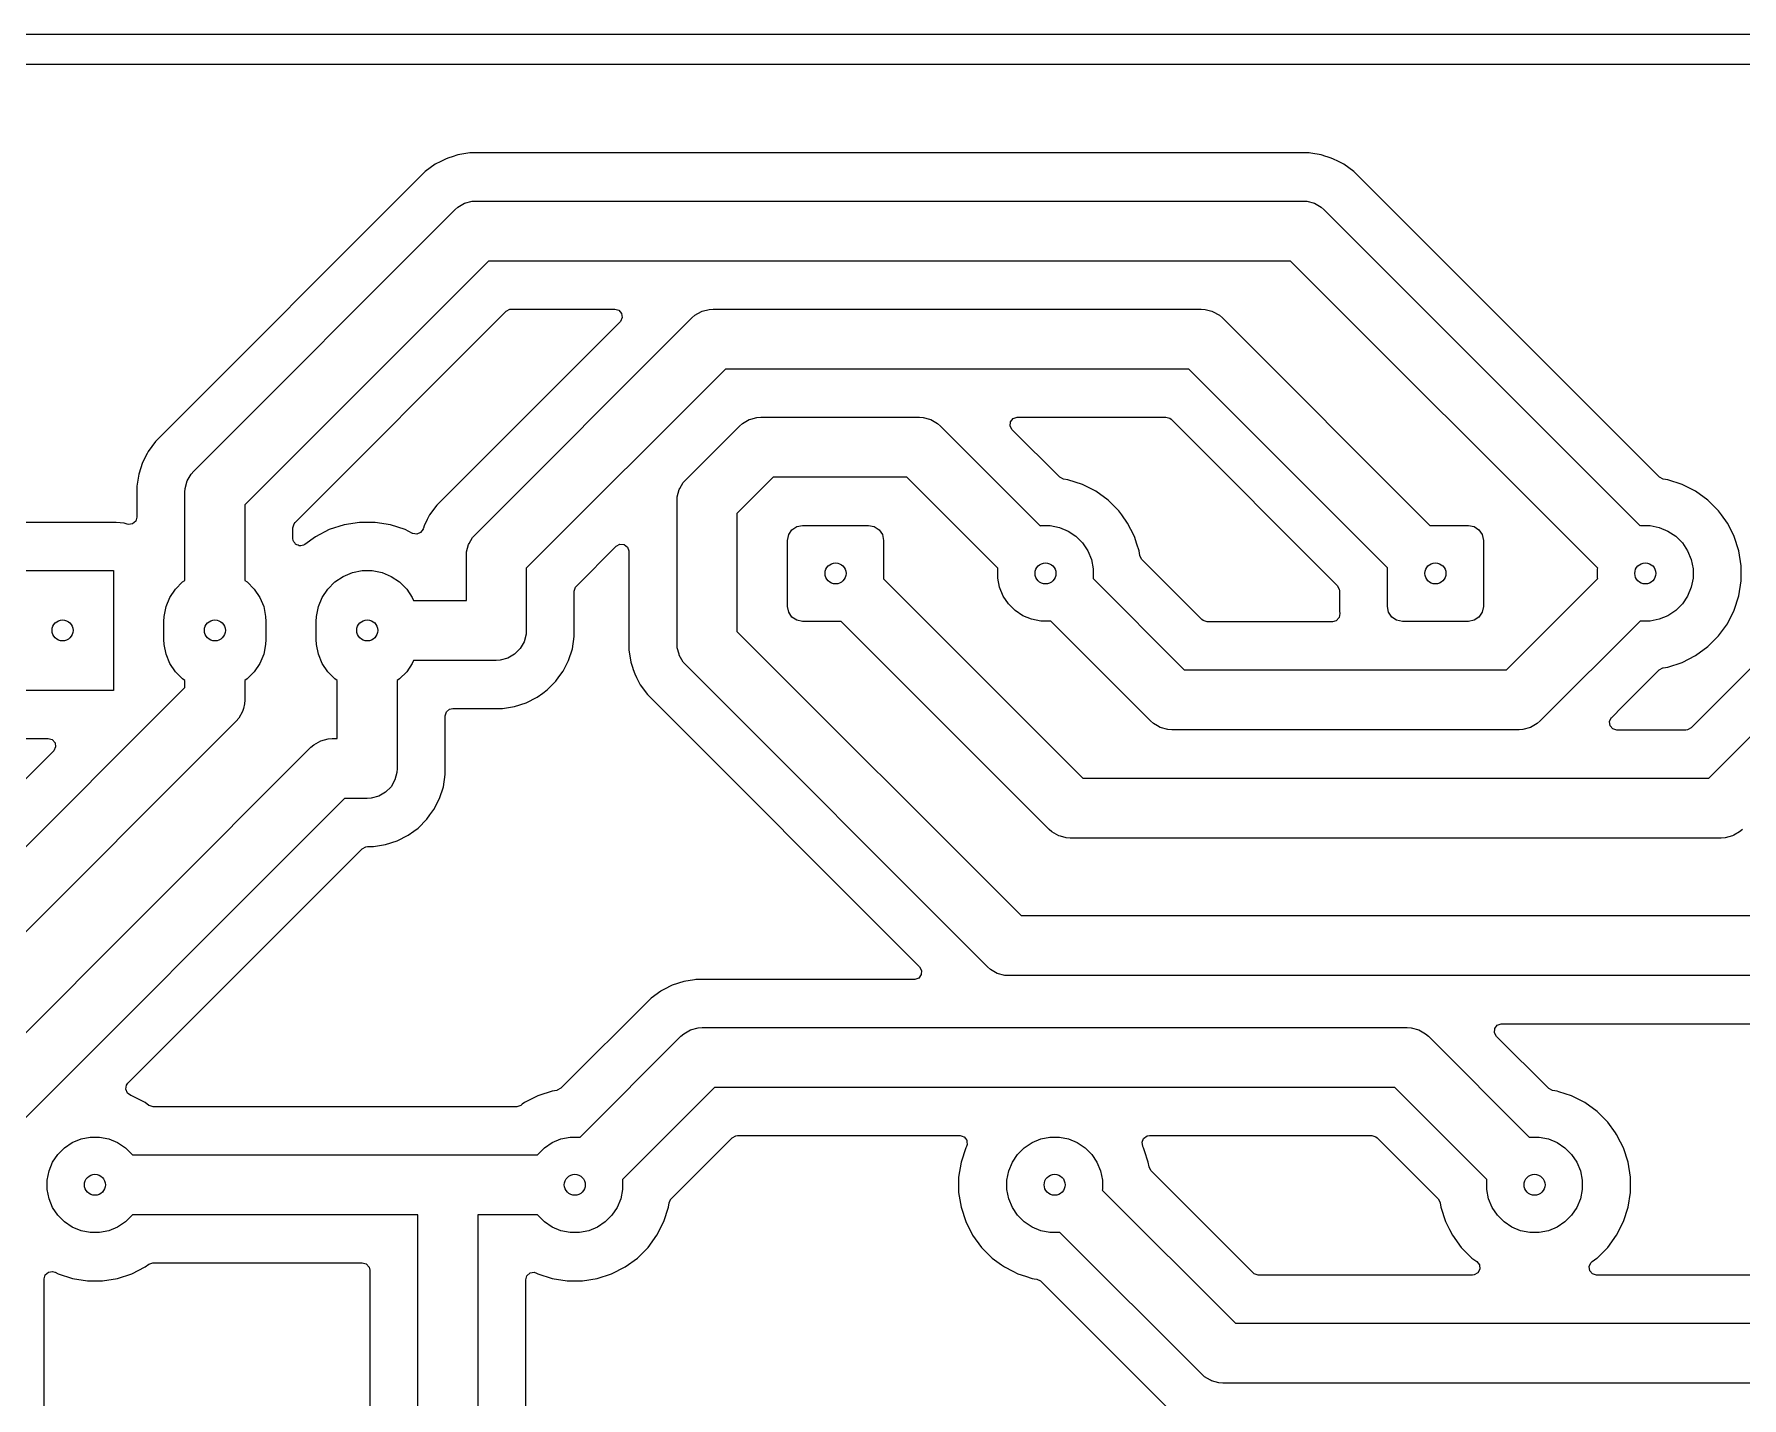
# Model space of a CAD drawing. Extents: x 20 to 124, y -124 to -20.
# Drawn here: x 42.49 to 70.96, y -42.73 to -20 of the extents above; entities that cross this region are included whole.
import ezdxf

# ---------------------------------------------------------------- set-up
doc = ezdxf.new("R2010")
doc.units = 0
doc.layers.add('BLACK', color=7, linetype='CONTINUOUS')
doc.layers.add('WHITE', color=7, linetype='CONTINUOUS')

msp = doc.modelspace()

# ---------------------------------------------------------------- linework, layer by layer
at = {"layer": 'BLACK', "linetype": 'CONTINUOUS'}
for p, q in [((20.6245, -20.5005), (123.3755, -20.5005)), ((49.173188, -22.168713), (49.007578, -22.289036)), ((49.264385, -22.122246), (49.173188, -22.168713)), ((49.355574, -22.075782), (49.264384, -22.122245)), ((49.264384, -22.122245), (49.264385, -22.122246)), ((49.400152, -22.061297), (49.355574, -22.075782)), ((49.452923, -22.044151), (49.400152, -22.061297)), ((49.550263, -22.012523), (49.452923, -22.04415)), ((49.452923, -22.04415), (49.452923, -22.044151)), ((49.685053, -21.991174), (49.550263, -22.012523)), ((49.752448, -21.9805), (49.685053, -21.991174)), ((49.957151, -21.9805), (49.752448, -21.9805)), ((63.743152, -21.9805), (49.957151, -21.9805)), ((63.770795, -21.984878), (63.743152, -21.9805)), ((63.945335, -22.012522), (63.770795, -21.984878)), ((64.018803, -22.036394), (63.945335, -22.012522)), ((64.042676, -22.044151), (64.018803, -22.036394)), ((64.093315, -22.060604), (64.042676, -22.044151)), ((64.140023, -22.075781), (64.093315, -22.060604)), ((64.231212, -22.122245), (64.140023, -22.075781)), ((64.231214, -22.122246), (64.231212, -22.122245)), ((64.322411, -22.168713), (64.231214, -22.122246)), ((64.488019, -22.289034), (64.322411, -22.168713)), ((49.007578, -22.289036), (44.508036, -26.788578)), ((64.48802, -22.289035), (64.488019, -22.289034)), ((64.488021, -22.289036), (64.48802, -22.289035)), ((69.578707, -27.379723), (64.488021, -22.289036)), ((45.146447, -27.282247), (49.501246, -22.927447)), ((49.501246, -22.927447), (49.55041, -22.884331)), ((49.55041, -22.884331), (49.550419, -22.884323)), ((49.550419, -22.884323), (49.663458, -22.81906)), ((49.663458, -22.81906), (49.789537, -22.785277)), ((49.789537, -22.785277), (49.789552, -22.785277)), ((49.789552, -22.785277), (49.8548, -22.781)), ((49.8548, -22.781), (63.6408, -22.781)), ((63.6408, -22.781), (63.706048, -22.785277)), ((63.706048, -22.785277), (63.706063, -22.785277)), ((63.706063, -22.785277), (63.832142, -22.81906)), ((63.832142, -22.81906), (63.945181, -22.884323)), ((63.945181, -22.884323), (63.945196, -22.884338)), ((63.945196, -22.884338), (63.994353, -22.927447)), ((63.994353, -22.927447), (69.260022, -28.193115)), ((50.061907, -23.781), (46, -27.842906)), ((63.433694, -23.781), (50.061907, -23.781)), ((68.552915, -28.900222), (63.433694, -23.781)), ((77.629378, -24.042936), (70.109134, -31.563181)), ((46.836819, -28.138166), (50.357166, -24.617819)), ((49.838147, -28.341947), (53.450947, -24.729146)), ((50.357166, -24.617819), (50.418489, -24.584334)), ((50.418489, -24.584334), (50.444847, -24.5815)), ((50.444847, -24.5815), (52.167154, -24.5815)), ((52.167154, -24.5815), (52.234193, -24.601185)), ((52.234193, -24.601185), (52.279948, -24.653989)), ((52.289892, -24.723147), (52.260867, -24.786703)), ((52.279948, -24.653989), (52.289892, -24.723147)), ((53.450947, -24.729146), (53.500103, -24.686038)), ((53.500103, -24.686038), (53.500119, -24.686023)), ((53.500119, -24.686023), (53.613158, -24.62076)), ((53.613158, -24.62076), (53.624134, -24.617819)), ((53.624134, -24.617819), (53.739237, -24.586977)), ((53.739237, -24.586977), (53.739252, -24.586977)), ((53.739252, -24.586977), (53.8045, -24.5827)), ((53.8045, -24.5827), (61.9425, -24.5827)), ((61.9425, -24.5827), (62.007748, -24.586977)), ((62.007748, -24.586977), (62.007763, -24.586977)), ((62.007763, -24.586977), (62.122866, -24.617819)), ((62.122866, -24.617819), (62.133842, -24.62076)), ((62.133842, -24.62076), (62.246881, -24.686023)), ((62.246881, -24.686023), (62.246896, -24.686038)), ((62.246896, -24.686038), (62.296053, -24.729147)), ((62.296053, -24.729147), (65.754406, -28.1875)), ((52.254835, -24.793181), (49.199736, -27.848278)), ((52.260867, -24.786703), (52.254835, -24.793181)), ((54.011607, -25.5827), (50.6917, -28.902606)), ((61.735394, -25.5827), (54.011607, -25.5827)), ((65.0473, -28.894606), (61.735394, -25.5827)), ((54.294519, -26.487723), (54.407558, -26.42246)), ((54.407558, -26.42246), (54.437415, -26.41446)), ((54.437415, -26.41446), (54.533637, -26.388677)), ((54.533637, -26.388677), (54.533652, -26.388677)), ((54.533652, -26.388677), (54.5989, -26.3844)), ((54.5989, -26.3844), (57.2442, -26.3844)), ((57.2442, -26.3844), (57.309448, -26.388677)), ((57.309448, -26.388677), (57.309463, -26.388677)), ((57.309463, -26.388677), (57.411679, -26.416066)), ((57.411679, -26.416066), (57.435542, -26.42246)), ((57.435542, -26.42246), (57.548581, -26.487723)), ((58.760381, -26.533558), (58.765365, -26.463866)), ((58.765365, -26.463866), (58.807237, -26.407933)), ((58.807237, -26.407933), (58.872701, -26.383516)), ((58.872701, -26.383516), (58.881547, -26.3832)), ((58.881547, -26.3832), (61.352453, -26.3832)), ((61.352453, -26.3832), (61.419492, -26.402885)), ((61.419492, -26.402885), (61.440134, -26.419519)), ((61.440134, -26.419519), (64.210481, -29.189866)), ((53.350447, -27.425747), (54.245347, -26.530846)), ((54.245347, -26.530846), (54.294503, -26.487738)), ((54.294503, -26.487738), (54.294519, -26.487723)), ((57.548581, -26.487723), (57.548596, -26.487738)), ((57.548596, -26.487738), (57.597753, -26.530847)), ((57.597753, -26.530847), (59.260021, -28.193115)), ((58.793866, -26.594881), (58.760381, -26.533558)), ((59.578707, -27.379723), (58.793866, -26.594881)), ((44.370409, -26.988151), (44.294781, -27.136576)), ((44.37041, -26.988149), (44.370409, -26.988151)), ((44.387708, -26.954196), (44.37041, -26.988149)), ((44.387716, -26.954184), (44.387708, -26.954196)), ((44.508031, -26.788584), (44.387716, -26.954184)), ((44.508036, -26.788578), (44.508031, -26.788584)), ((44.294781, -27.136576), (44.231522, -27.331265)), ((45.103338, -27.331403), (45.146447, -27.282247)), ((44.231522, -27.331265), (44.1995, -27.533448)), ((44.1995, -27.533448), (44.1995, -28.050937)), ((45, -27.6358), (45.004277, -27.570552)), ((45.004277, -27.570537), (45.03806, -27.444458)), ((45.004277, -27.570552), (45.004277, -27.570537)), ((45.03806, -27.444458), (45.055348, -27.414515)), ((45.055348, -27.414515), (45.103323, -27.331419)), ((45.103323, -27.331419), (45.103338, -27.331403)), ((53.208277, -27.714037), (53.24206, -27.587958)), ((53.24206, -27.587958), (53.252118, -27.570537)), ((53.252118, -27.570537), (53.307323, -27.474919)), ((53.307323, -27.474919), (53.307338, -27.474903)), ((53.307338, -27.474903), (53.350447, -27.425747)), ((54.806007, -27.3844), (54.204, -27.986406)), ((57.037094, -27.3844), (54.806007, -27.3844)), ((58.552915, -28.900221), (57.037094, -27.3844)), ((59.583854, -27.384585), (59.578707, -27.379723)), ((59.646989, -27.414515), (59.583854, -27.384585)), ((59.722083, -27.426409), (59.646989, -27.414515)), ((59.722085, -27.42641), (59.722083, -27.426409)), ((59.961679, -27.504259), (59.722085, -27.42641)), ((60.186145, -27.61863), (59.961679, -27.504259)), ((69.583854, -27.384585), (69.578707, -27.379723)), ((69.646989, -27.414515), (69.583854, -27.384585)), ((69.722083, -27.426409), (69.646989, -27.414515)), ((69.722085, -27.42641), (69.722083, -27.426409)), ((69.961679, -27.504259), (69.722085, -27.42641)), ((70.186145, -27.61863), (69.961679, -27.504259)), ((45, -29.104225), (45, -27.6358)), ((46, -27.842906), (46, -29.104225)), ((49.199736, -27.848278), (49.079413, -28.013888)), ((53.204, -27.7793), (53.208277, -27.714052)), ((53.204, -30.1604), (53.204, -27.7793)), ((53.208277, -27.714052), (53.208277, -27.714037)), ((60.186147, -27.618631), (60.186145, -27.61863)), ((60.186148, -27.618632), (60.186147, -27.618631)), ((60.389949, -27.766701), (60.186148, -27.618632)), ((60.389954, -27.766705), (60.389949, -27.766701)), ((60.568094, -27.944845), (60.389954, -27.766705)), ((70.186147, -27.618631), (70.186145, -27.61863)), ((70.186148, -27.618632), (70.186147, -27.618631)), ((70.389949, -27.766701), (70.186148, -27.618632)), ((70.389954, -27.766705), (70.389949, -27.766701)), ((70.568094, -27.944845), (70.389954, -27.766705)), ((43.854954, -28.137), (42.065046, -28.137)), ((43.85496, -28.137), (43.854954, -28.137)), ((43.989249, -28.15213), (43.85496, -28.137)), ((43.98926, -28.152133), (43.989249, -28.15213)), ((44.034547, -28.167979), (43.98926, -28.152133)), ((44.057853, -28.173675), (44.034547, -28.167979)), ((44.127011, -28.163731), (44.057853, -28.173675)), ((44.179815, -28.117976), (44.127011, -28.163731)), ((44.1995, -28.050937), (44.179815, -28.117976)), ((46.8005, -28.225847), (46.820185, -28.158808)), ((46.820185, -28.158808), (46.836819, -28.138166)), ((47.653506, -28.17764), (47.406423, -28.257922)), ((47.910098, -28.137), (47.653506, -28.17764)), ((47.910103, -28.137), (47.910098, -28.137)), ((48.169897, -28.137), (47.910103, -28.137)), ((48.169902, -28.137), (48.169897, -28.137)), ((48.426493, -28.17764), (48.169902, -28.137)), ((48.673576, -28.257922), (48.426493, -28.17764)), ((49.040113, -28.09102), (48.98648, -28.196281)), ((49.041281, -28.088727), (49.040113, -28.09102)), ((49.04129, -28.088708), (49.041281, -28.088727)), ((49.079413, -28.013888), (49.04129, -28.088708)), ((54.204, -27.986406), (54.204, -29.953294)), ((60.568098, -27.94485), (60.568094, -27.944845)), ((60.618257, -28.013889), (60.568098, -27.94485)), ((60.71617, -28.148655), (60.618257, -28.013889)), ((60.771844, -28.257921), (60.71617, -28.148655)), ((70.568098, -27.94485), (70.568094, -27.944845)), ((70.618257, -28.013889), (70.568098, -27.94485)), ((70.71617, -28.148655), (70.618257, -28.013889)), ((70.771844, -28.257921), (70.71617, -28.148655)), ((46.8005, -28.404555), (46.8005, -28.225847)), ((46.805523, -28.43949), (46.8005, -28.404555)), ((46.811425, -28.448674), (46.805523, -28.43949)), ((46.81483, -28.462422), (46.811425, -28.448674)), ((46.830861, -28.478917), (46.81483, -28.462422)), ((47.174945, -28.375868), (46.997385, -28.504873)), ((47.406423, -28.257922), (47.174945, -28.375868)), ((48.795489, -28.320041), (48.673576, -28.257922)), ((48.797067, -28.320831), (48.795489, -28.320041)), ((48.865913, -28.332748), (48.797067, -28.320831)), ((48.930273, -28.305553), (48.865913, -28.332748)), ((48.969713, -28.24788), (48.930273, -28.305553)), ((48.972808, -28.238355), (48.969713, -28.24788)), ((48.972811, -28.238346), (48.972808, -28.238355)), ((48.975015, -28.231566), (48.972811, -28.238346)), ((48.98648, -28.196281), (48.975015, -28.231566)), ((49.736908, -28.491777), (49.795023, -28.391119)), ((49.795023, -28.391119), (49.795038, -28.391103)), ((49.795038, -28.391103), (49.838147, -28.341947)), ((55.0473, -28.4375), (55.06633, -28.341829)), ((55.0473, -29.5375), (55.0473, -28.4375)), ((55.06633, -28.341829), (55.120523, -28.260723)), ((55.120523, -28.260723), (55.201629, -28.20653)), ((55.201629, -28.20653), (55.2973, -28.1875)), ((55.2973, -28.1875), (56.3973, -28.1875)), ((56.3973, -28.1875), (56.492971, -28.20653)), ((56.492971, -28.20653), (56.574077, -28.260723)), ((56.574077, -28.260723), (56.62827, -28.341829)), ((56.62827, -28.341829), (56.6473, -28.4375)), ((56.6473, -28.4375), (56.6473, -29.080393)), ((59.260021, -28.193115), (59.268886, -28.191352)), ((59.268886, -28.191352), (59.425714, -28.191352)), ((59.425714, -28.191352), (59.579528, -28.221948)), ((59.579528, -28.221948), (59.724417, -28.281963)), ((59.724417, -28.281963), (59.854815, -28.369092)), ((59.854815, -28.369092), (59.965708, -28.479985)), ((60.830539, -28.373116), (60.771844, -28.257921)), ((60.830539, -28.373118), (60.830539, -28.373116)), ((60.830541, -28.373121), (60.830539, -28.373118)), ((60.87227, -28.501549), (60.830541, -28.373121)), ((65.754406, -28.1875), (66.3973, -28.1875)), ((66.3973, -28.1875), (66.492971, -28.20653)), ((66.492971, -28.20653), (66.574077, -28.260723)), ((66.574077, -28.260723), (66.62827, -28.341829)), ((66.62827, -28.341829), (66.6473, -28.4375)), ((66.6473, -28.4375), (66.6473, -29.5375)), ((69.260022, -28.193115), (69.268886, -28.191352)), ((69.268886, -28.191352), (69.425714, -28.191352)), ((69.425714, -28.191352), (69.579528, -28.221948)), ((69.579528, -28.221948), (69.724417, -28.281963)), ((69.724417, -28.281963), (69.854815, -28.369092)), ((69.854815, -28.369092), (69.965708, -28.479985)), ((70.830539, -28.373116), (70.771844, -28.257921)), ((70.830539, -28.373118), (70.830539, -28.373116)), ((70.830541, -28.373121), (70.830539, -28.373118)), ((70.90839, -28.612715), (70.830541, -28.373121)), ((46.843297, -28.498268), (46.830861, -28.478917)), ((46.85475, -28.503498), (46.843297, -28.498268)), ((46.863525, -28.512527), (46.85475, -28.503498)), ((46.885927, -28.517736), (46.863525, -28.512527)), ((46.906853, -28.527293), (46.885927, -28.517736)), ((46.919315, -28.525501), (46.906853, -28.527293)), ((46.931579, -28.528353), (46.919315, -28.525501)), ((46.953244, -28.520622), (46.931579, -28.528353)), ((46.976011, -28.517349), (46.953244, -28.520622)), ((46.985525, -28.509104), (46.976011, -28.517349)), ((46.997385, -28.504873), (46.985525, -28.509104)), ((49.6917, -28.6955), (49.695977, -28.630252)), ((49.6917, -29.4375), (49.6917, -28.6955)), ((49.695977, -28.630237), (49.72976, -28.504158)), ((49.695977, -28.630252), (49.695977, -28.630237)), ((49.72976, -28.504158), (49.736908, -28.491777)), ((51.528519, -29.197865), (52.191819, -28.534565)), ((52.191819, -28.534565), (52.253142, -28.50108)), ((52.253142, -28.50108), (52.322834, -28.506064)), ((52.322834, -28.506064), (52.378767, -28.547936)), ((52.378767, -28.547936), (52.403184, -28.6134)), ((52.403184, -28.6134), (52.4035, -28.622246)), ((52.4035, -28.622246), (52.4035, -30.058048)), ((59.965708, -28.479985), (60.052837, -28.610383)), ((60.052837, -28.610383), (60.112852, -28.755272)), ((60.90839, -28.612714), (60.87227, -28.501549)), ((60.920283, -28.687806), (60.90839, -28.612714)), ((60.92159, -28.694767), (60.920283, -28.687806)), ((60.955075, -28.75609), (60.92159, -28.694767)), ((69.965708, -28.479985), (70.052837, -28.610383)), ((70.052837, -28.610383), (70.112852, -28.755272)), ((70.404394, -32.4), (74.145347, -28.659046)), ((70.9478, -28.861538), (70.90839, -28.612715)), ((42.11, -28.9375), (43.81, -28.9375)), ((43.81, -28.9375), (43.81, -30.9375)), ((47.500766, -29.130441), (47.639313, -29.037867)), ((47.639313, -29.037867), (47.793258, -28.974101)), ((47.793258, -28.974101), (47.956685, -28.941593)), ((47.956685, -28.941593), (48.123315, -28.941593)), ((48.123315, -28.941593), (48.286742, -28.974101)), ((48.286742, -28.974101), (48.440687, -29.037867)), ((48.440687, -29.037867), (48.579234, -29.130441)), ((50.6917, -28.902606), (50.6917, -29.9375)), ((58.551152, -28.909086), (58.552915, -28.900221)), ((58.551152, -29.065914), (58.551152, -28.909086)), ((60.112852, -28.755272), (60.143448, -28.909086)), ((60.143448, -28.909086), (60.143448, -29.065914)), ((61.955066, -29.756081), (60.955075, -28.75609)), ((65.0473, -29.5375), (65.0473, -28.894606)), ((68.551152, -28.909086), (68.552915, -28.900222)), ((68.551152, -29.065914), (68.551152, -28.909086)), ((70.112852, -28.755272), (70.143448, -28.909086)), ((70.143448, -28.909086), (70.143448, -29.065914)), ((70.9478, -29.113462), (70.9478, -28.861538)), ((44.750367, -29.386813), (44.842941, -29.248266)), ((44.842941, -29.248266), (44.960766, -29.130441)), ((44.960766, -29.130441), (45, -29.104225)), ((46, -29.104225), (46.039234, -29.130441)), ((46.039234, -29.130441), (46.157059, -29.248266)), ((46.157059, -29.248266), (46.249633, -29.386813)), ((47.290367, -29.386813), (47.382941, -29.248266)), ((47.382941, -29.248266), (47.500766, -29.130441)), ((48.579234, -29.130441), (48.697059, -29.248266)), ((48.697059, -29.248266), (48.789633, -29.386813)), ((51.4922, -29.285546), (51.511885, -29.218507)), ((51.4922, -30.039852), (51.4922, -29.285546)), ((51.511885, -29.218507), (51.528519, -29.197865)), ((56.6473, -29.080393), (59.966907, -32.4)), ((58.581748, -29.219728), (58.551152, -29.065914)), ((58.641763, -29.364617), (58.581748, -29.219728)), ((60.143448, -29.065914), (60.141684, -29.074778)), ((60.141684, -29.074778), (61.659807, -30.5929)), ((64.210481, -29.189866), (64.243966, -29.251189)), ((64.243966, -29.251189), (64.2468, -29.277547)), ((64.2468, -29.277547), (64.2468, -29.589108)), ((67.034794, -30.5929), (68.552915, -29.074778)), ((68.552915, -29.074778), (68.551152, -29.065914)), ((70.112852, -29.219728), (70.052837, -29.364617)), ((70.143448, -29.065914), (70.112852, -29.219728)), ((70.90839, -29.362285), (70.9478, -29.113462)), ((44.654093, -29.704185), (44.686601, -29.540758)), ((44.686601, -29.540758), (44.750367, -29.386813)), ((46.249633, -29.386813), (46.313399, -29.540758)), ((46.313399, -29.540758), (46.345907, -29.704185)), ((47.194093, -29.704185), (47.226601, -29.540758)), ((47.226601, -29.540758), (47.290367, -29.386813)), ((48.789633, -29.386813), (48.810628, -29.4375)), ((48.810628, -29.4375), (49.6917, -29.4375)), ((55.06633, -29.633171), (55.0473, -29.5375)), ((58.728892, -29.495015), (58.641763, -29.364617)), ((58.839785, -29.605908), (58.728892, -29.495015)), ((58.970183, -29.693037), (58.839785, -29.605908)), ((64.2468, -29.589108), (64.249528, -29.616805)), ((65.06633, -29.633171), (65.0473, -29.5375)), ((66.6473, -29.5375), (66.62827, -29.633171)), ((69.854815, -29.605908), (69.724417, -29.693037)), ((69.965708, -29.495015), (69.854815, -29.605908)), ((70.052837, -29.364617), (69.965708, -29.495015)), ((70.71617, -29.826345), (70.830541, -29.601879)), ((70.830541, -29.601879), (70.90839, -29.362285)), ((44.65, -29.7875), (44.654093, -29.704185)), ((44.65, -30.0875), (44.65, -29.7875)), ((46.345907, -29.704185), (46.35, -29.7875)), ((46.35, -29.7875), (46.35, -30.0875)), ((47.19, -29.7875), (47.194093, -29.704185)), ((47.19, -30.0875), (47.19, -29.7875)), ((55.120523, -29.714277), (55.06633, -29.633171)), ((55.201629, -29.76847), (55.120523, -29.714277)), ((55.2973, -29.7875), (55.201629, -29.76847)), ((55.940194, -29.7875), (55.2973, -29.7875)), ((59.406247, -33.253554), (55.940194, -29.7875)), ((59.115072, -29.753052), (58.970183, -29.693037)), ((59.268886, -29.783648), (59.115072, -29.753052)), ((59.425714, -29.783648), (59.268886, -29.783648)), ((59.434578, -29.781884), (59.425714, -29.783648)), ((61.099146, -31.446453), (59.434578, -29.781884)), ((61.975708, -29.772715), (61.955066, -29.756081)), ((62.042747, -29.7924), (61.975708, -29.772715)), ((64.13001, -29.7924), (62.042747, -29.7924)), ((64.192329, -29.775602), (64.13001, -29.7924)), ((64.240394, -29.724892), (64.192329, -29.775602)), ((64.253413, -29.656246), (64.240394, -29.724892)), ((64.249528, -29.616805), (64.253413, -29.656246)), ((65.120523, -29.714277), (65.06633, -29.633171)), ((65.201629, -29.76847), (65.120523, -29.714277)), ((65.2973, -29.7875), (65.201629, -29.76847)), ((66.3973, -29.7875), (65.2973, -29.7875)), ((66.492971, -29.76847), (66.3973, -29.7875)), ((66.574077, -29.714277), (66.492971, -29.76847)), ((66.62827, -29.633171), (66.574077, -29.714277)), ((69.260021, -29.781884), (67.595453, -31.446453)), ((69.268886, -29.783648), (69.260021, -29.781884)), ((69.425714, -29.783648), (69.268886, -29.783648)), ((69.579528, -29.753052), (69.425714, -29.783648)), ((69.724417, -29.693037), (69.579528, -29.753052)), ((70.568093, -30.030156), (70.71617, -29.826345)), ((44.654093, -30.170815), (44.65, -30.0875)), ((44.686601, -30.334242), (44.654093, -30.170815)), ((46.345907, -30.170815), (46.313399, -30.334242)), ((46.35, -30.0875), (46.345907, -30.170815)), ((47.194093, -30.170815), (47.19, -30.0875)), ((47.226601, -30.334242), (47.194093, -30.170815)), ((50.65364, -30.128842), (50.588377, -30.241881)), ((50.687422, -30.002763), (50.65364, -30.128842)), ((50.6917, -29.9375), (50.687422, -30.002763)), ((51.460177, -30.242034), (51.4922, -30.039852)), ((52.4035, -30.058048), (52.4035, -30.262752)), ((53.208277, -30.225647), (53.204, -30.1604)), ((54.204, -29.953294), (58.942506, -34.6918)), ((70.389956, -30.208293), (70.568093, -30.030156)), ((44.750367, -30.488187), (44.686601, -30.334242)), ((46.313399, -30.334242), (46.249633, -30.488187)), ((47.290367, -30.488187), (47.226601, -30.334242)), ((48.810628, -30.4375), (48.789633, -30.488187)), ((50.1917, -30.4375), (48.810628, -30.4375)), ((50.256963, -30.433222), (50.1917, -30.4375)), ((50.383042, -30.39944), (50.256963, -30.433222)), ((50.496081, -30.334177), (50.383042, -30.39944)), ((50.588377, -30.241881), (50.496081, -30.334177)), ((51.303987, -30.61911), (51.39692, -30.436719)), ((51.39692, -30.436719), (51.460177, -30.242034)), ((52.4035, -30.262752), (52.435523, -30.464935)), ((53.208277, -30.225663), (53.208277, -30.225647)), ((53.237371, -30.334242), (53.208277, -30.225663)), ((53.24206, -30.351742), (53.237371, -30.334242)), ((53.307323, -30.464781), (53.24206, -30.351742)), ((69.961679, -30.470741), (70.186145, -30.35637)), ((70.186145, -30.35637), (70.389956, -30.208293)), ((44.842941, -30.626734), (44.750367, -30.488187)), ((44.960766, -30.744559), (44.842941, -30.626734)), ((45, -30.770774), (44.960766, -30.744559)), ((46.039234, -30.744559), (46, -30.770774)), ((46.157059, -30.626734), (46.039234, -30.744559)), ((46.249633, -30.488187), (46.157059, -30.626734)), ((47.382941, -30.626734), (47.290367, -30.488187)), ((47.500766, -30.744559), (47.382941, -30.626734)), ((47.54, -30.770774), (47.500766, -30.744559)), ((48.579234, -30.744559), (48.54, -30.770774)), ((48.697059, -30.626734), (48.579234, -30.744559)), ((48.789633, -30.488187), (48.697059, -30.626734)), ((51.183671, -30.784713), (51.236432, -30.71209)), ((51.236432, -30.71209), (51.303987, -30.61911)), ((52.435523, -30.464935), (52.462704, -30.54859)), ((52.462704, -30.54859), (52.475509, -30.588)), ((52.475509, -30.588), (52.498781, -30.659623)), ((52.498781, -30.659623), (52.53009, -30.721069)), ((52.53009, -30.721069), (52.530092, -30.721072)), ((52.530092, -30.721072), (52.591713, -30.842011)), ((53.307338, -30.464796), (53.307323, -30.464781)), ((53.350447, -30.513953), (53.307338, -30.464796)), ((58.381847, -35.545353), (53.350447, -30.513953)), ((61.659807, -30.5929), (67.034794, -30.5929)), ((68.968008, -31.205977), (69.57871, -30.595273)), ((69.57871, -30.595273), (69.640031, -30.56179)), ((69.640031, -30.56179), (69.646945, -30.56049)), ((69.646945, -30.56049), (69.722085, -30.54859)), ((69.722085, -30.54859), (69.961679, -30.470741)), ((34.668694, -41.2225), (45, -30.891193)), ((43.81, -30.9375), (42.11, -30.9375)), ((45, -30.891193), (45, -30.770774)), ((46, -30.770774), (46, -31.0983)), ((47.54, -31.7392), (47.54, -30.770774)), ((48.54, -30.770774), (48.54, -32.2392)), ((50.87331, -31.049787), (50.96629, -30.982232)), ((50.96629, -30.982232), (51.038913, -30.929471)), ((51.038913, -30.929471), (51.038915, -30.929468)), ((51.038915, -30.929468), (51.038919, -30.929466)), ((51.038919, -30.929466), (51.183666, -30.784719)), ((51.183666, -30.784719), (51.183668, -30.784715)), ((51.183668, -30.784715), (51.183671, -30.784713)), ((52.591713, -30.842011), (52.712034, -31.007619)), ((52.712034, -31.007619), (52.712036, -31.007621)), ((52.712036, -31.007621), (57.248634, -35.544219)), ((45.96194, -31.289642), (45.896677, -31.402681)), ((45.975777, -31.238), (45.96194, -31.289642)), ((45.995723, -31.163563), (45.975777, -31.238)), ((46, -31.0983), (45.995723, -31.163547)), ((45.995723, -31.163547), (45.995723, -31.163563)), ((49.3405, -31.362), (49.360185, -31.294961)), ((49.360185, -31.294961), (49.412989, -31.249206)), ((49.412989, -31.249206), (49.4645, -31.238)), ((49.4645, -31.238), (50.294051, -31.238)), ((50.294051, -31.238), (50.294052, -31.238)), ((50.294052, -31.238), (50.496234, -31.205977)), ((50.496234, -31.205977), (50.690919, -31.14272)), ((50.690919, -31.14272), (50.87331, -31.049787)), ((68.786166, -31.387819), (68.968008, -31.205977)), ((45.853554, -31.451853), (35.229353, -42.076053)), ((45.896661, -31.402696), (45.853554, -31.451853)), ((45.896677, -31.402681), (45.896661, -31.402696)), ((49.3405, -32.341552), (49.3405, -31.362)), ((61.14831, -31.489568), (61.099146, -31.446453)), ((61.148319, -31.489577), (61.14831, -31.489568)), ((61.213157, -31.527011), (61.148319, -31.489577)), ((61.261358, -31.55484), (61.213157, -31.527011)), ((61.387437, -31.588623), (61.261358, -31.55484)), ((61.387452, -31.588623), (61.387437, -31.588623)), ((61.4527, -31.5929), (61.387452, -31.588623)), ((67.2419, -31.5929), (61.4527, -31.5929)), ((67.307148, -31.588623), (67.2419, -31.5929)), ((67.307163, -31.588623), (67.307148, -31.588623)), ((67.433242, -31.55484), (67.307163, -31.588623)), ((67.546281, -31.489577), (67.433242, -31.55484)), ((67.546296, -31.489561), (67.546281, -31.489577)), ((67.595453, -31.446453), (67.546296, -31.489561)), ((68.751109, -31.457853), (68.780134, -31.394297)), ((68.761053, -31.527011), (68.751109, -31.457853)), ((68.806808, -31.579815), (68.761053, -31.527011)), ((68.780134, -31.394297), (68.786166, -31.387819)), ((68.873847, -31.5995), (68.806808, -31.579815)), ((70.021453, -31.5995), (68.873847, -31.5995)), ((70.047811, -31.596666), (70.021453, -31.5995)), ((70.109134, -31.563181), (70.047811, -31.596666)), ((40.998347, -37.988847), (47.101546, -31.885647)), ((42.065046, -31.738), (42.721754, -31.738)), ((42.721754, -31.738), (42.788793, -31.757685)), ((42.788793, -31.757685), (42.834548, -31.810489)), ((42.844492, -31.879647), (42.815467, -31.943203)), ((42.834548, -31.810489), (42.844492, -31.879647)), ((47.101546, -31.885647), (47.15071, -31.842531)), ((47.15071, -31.842531), (47.150719, -31.842523)), ((47.150719, -31.842523), (47.263758, -31.77726)), ((47.263758, -31.77726), (47.389837, -31.743477)), ((47.389837, -31.743477), (47.389852, -31.743477)), ((47.389852, -31.743477), (47.4551, -31.7392)), ((47.4551, -31.7392), (47.54, -31.7392)), ((42.809435, -31.949681), (34.373434, -40.385681)), ((42.815467, -31.943203), (42.809435, -31.949681)), ((48.50194, -32.430542), (48.436677, -32.543581)), ((48.535722, -32.304463), (48.50194, -32.430542)), ((48.54, -32.2392), (48.535722, -32.304463)), ((49.308477, -32.543734), (49.3405, -32.341552)), ((59.966907, -32.4), (70.404394, -32.4)), ((47.662207, -32.7392), (41.8519, -38.549506)), ((48.04, -32.7392), (47.662207, -32.7392)), ((48.105263, -32.734922), (48.04, -32.7392)), ((48.231342, -32.70114), (48.105263, -32.734922)), ((48.344381, -32.635877), (48.231342, -32.70114)), ((48.436677, -32.543581), (48.344381, -32.635877)), ((49.152287, -32.92081), (49.24522, -32.738419)), ((49.24522, -32.738419), (49.308477, -32.543734)), ((49.031971, -33.086413), (49.084732, -33.01379)), ((49.084732, -33.01379), (49.152287, -32.92081)), ((48.72161, -33.351487), (48.81459, -33.283932)), ((48.81459, -33.283932), (48.887213, -33.231171)), ((48.887213, -33.231171), (48.887215, -33.231168)), ((48.887215, -33.231168), (48.887219, -33.231166)), ((48.887219, -33.231166), (49.031966, -33.086419)), ((49.031966, -33.086419), (49.031968, -33.086415)), ((49.031968, -33.086415), (49.031971, -33.086413)), ((59.455411, -33.296669), (59.406247, -33.253554)), ((59.455419, -33.296677), (59.455411, -33.296669)), ((59.568458, -33.36194), (59.455419, -33.296677)), ((70.915881, -33.296677), (70.820947, -33.351487)), ((70.915896, -33.296661), (70.915881, -33.296677)), ((70.965053, -33.253553), (70.915896, -33.296661)), ((44.049782, -37.483701), (47.957466, -33.576019)), ((47.957466, -33.576019), (48.018789, -33.542534)), ((48.018789, -33.542534), (48.045147, -33.5397)), ((48.045147, -33.5397), (48.142351, -33.5397)), ((48.142351, -33.5397), (48.142352, -33.5397)), ((48.142352, -33.5397), (48.344534, -33.507677)), ((48.344534, -33.507677), (48.539219, -33.44442)), ((48.539219, -33.44442), (48.72161, -33.351487)), ((59.595101, -33.369079), (59.568458, -33.36194)), ((59.694537, -33.395723), (59.595101, -33.369079)), ((59.694552, -33.395723), (59.694537, -33.395723)), ((59.7598, -33.4), (59.694552, -33.395723)), ((70.6115, -33.4), (59.7598, -33.4)), ((70.676748, -33.395723), (70.6115, -33.4)), ((70.676763, -33.395723), (70.676748, -33.395723)), ((70.802842, -33.36194), (70.676763, -33.395723)), ((70.820947, -33.351487), (70.802842, -33.36194)), ((58.942506, -34.6918), (78.1577, -34.6918)), ((57.248634, -35.544219), (57.282119, -35.605542)), ((58.43101, -35.588468), (58.381847, -35.545353)), ((53.121876, -35.851181), (52.98338, -35.921749)), ((53.316565, -35.787922), (53.121876, -35.851181)), ((53.494429, -35.759751), (53.316565, -35.787922)), ((53.518748, -35.7559), (53.494429, -35.759751)), ((57.160953, -35.7559), (53.518748, -35.7559)), ((57.169799, -35.755584), (57.160953, -35.7559)), ((57.235263, -35.731167), (57.169799, -35.755584)), ((57.277135, -35.675234), (57.235263, -35.731167)), ((57.282119, -35.605542), (57.277135, -35.675234)), ((58.431019, -35.588477), (58.43101, -35.588468)), ((58.544058, -35.65374), (58.431019, -35.588477)), ((58.670137, -35.687523), (58.544058, -35.65374)), ((58.670152, -35.687523), (58.670137, -35.687523)), ((58.7354, -35.6918), (58.670152, -35.687523)), ((77.950594, -35.6918), (58.7354, -35.6918)), ((52.773882, -36.064432), (51.26859, -37.569723)), ((52.773886, -36.064428), (52.773882, -36.064432)), ((52.93159, -35.949852), (52.773886, -36.064428)), ((52.931591, -35.949852), (52.93159, -35.949851)), ((52.93159, -35.949851), (52.93159, -35.949852)), ((52.939489, -35.944114), (52.931591, -35.949852)), ((52.93949, -35.944113), (52.939489, -35.944114)), ((52.98338, -35.921749), (52.93949, -35.944113)), ((51.587278, -38.383115), (53.267546, -36.702847)), ((53.267546, -36.702847), (53.31671, -36.659731)), ((53.31671, -36.659731), (53.316719, -36.659723)), ((53.316719, -36.659723), (53.429758, -36.59446)), ((53.429758, -36.59446), (53.555837, -36.560677)), ((53.555837, -36.560677), (53.555852, -36.560677)), ((53.555852, -36.560677), (53.6211, -36.5564)), ((53.6211, -36.5564), (65.3789, -36.5564)), ((65.3789, -36.5564), (65.444148, -36.560677)), ((65.444148, -36.560677), (65.444163, -36.560677)), ((65.444163, -36.560677), (65.570242, -36.59446)), ((65.570242, -36.59446), (65.683281, -36.659723)), ((65.683281, -36.659723), (65.683296, -36.659738)), ((65.683296, -36.659738), (65.732453, -36.702847)), ((65.732453, -36.702847), (67.412721, -38.383115)), ((66.832181, -36.642658), (66.837165, -36.572966)), ((66.865666, -36.703981), (66.832181, -36.642658)), ((66.837165, -36.572966), (66.879037, -36.517033)), ((67.731408, -37.569723), (66.865666, -36.703981)), ((66.879037, -36.517033), (66.944501, -36.492616)), ((66.944501, -36.492616), (66.953347, -36.4923)), ((66.953347, -36.4923), (77.567653, -36.4923)), ((44.014274, -37.585511), (44.02619, -37.516665)), ((44.02619, -37.516665), (44.049782, -37.483701)), ((51.26859, -37.569723), (51.207267, -37.603208)), ((53.828207, -37.5564), (52.294384, -39.090221)), ((65.171794, -37.5564), (53.828207, -37.5564)), ((66.705615, -39.090221), (65.171794, -37.5564)), ((67.736555, -37.574585), (67.731408, -37.569723)), ((67.799689, -37.604515), (67.736555, -37.574585)), ((44.041471, -37.64987), (44.014274, -37.585511)), ((44.099145, -37.689309), (44.041471, -37.64987)), ((44.11438, -37.694259), (44.099145, -37.689309)), ((44.338845, -37.80863), (44.11438, -37.694259)), ((44.400362, -37.853324), (44.338845, -37.80863)), ((44.406199, -37.857315), (44.400362, -37.853324)), ((44.473238, -37.877), (44.406199, -37.857315)), ((50.599646, -37.853318), (50.533842, -37.876798)), ((50.622801, -37.836495), (50.599646, -37.853318)), ((50.661154, -37.80863), (50.622801, -37.836495)), ((50.885618, -37.69426), (50.661154, -37.80863)), ((50.900856, -37.689309), (50.885618, -37.69426)), ((50.901726, -37.689025), (50.900856, -37.689309)), ((51.125217, -37.616409), (50.901726, -37.689025)), ((51.200309, -37.604515), (51.125217, -37.616409)), ((51.207267, -37.603208), (51.200309, -37.604515)), ((67.874783, -37.616409), (67.799689, -37.604515)), ((67.906704, -37.626781), (67.874783, -37.616409)), ((68.114379, -37.694259), (67.906704, -37.626781)), ((68.338845, -37.80863), (68.114379, -37.694259)), ((68.338847, -37.808631), (68.338845, -37.80863)), ((68.338848, -37.808632), (68.338847, -37.808631)), ((68.542649, -37.956701), (68.338848, -37.808632)), ((50.526762, -37.877), (44.473238, -37.877)), ((50.533842, -37.876798), (50.526762, -37.877)), ((68.542654, -37.956705), (68.542649, -37.956701)), ((68.720794, -38.134845), (68.542654, -37.956705)), ((68.720798, -38.13485), (68.720794, -38.134845)), ((68.849952, -38.312617), (68.720798, -38.13485)), ((43.122883, -38.471963), (43.267772, -38.411948)), ((43.267772, -38.411948), (43.421586, -38.381352)), ((43.421586, -38.381352), (43.578414, -38.381352)), ((43.578414, -38.381352), (43.732228, -38.411948)), ((43.732228, -38.411948), (43.877117, -38.471963)), ((51.122883, -38.471963), (51.267772, -38.411948)), ((51.267772, -38.411948), (51.421586, -38.381352)), ((51.421586, -38.381352), (51.578414, -38.381352)), ((51.578414, -38.381352), (51.587278, -38.383115)), ((53.107757, -39.408926), (54.123466, -38.393219)), ((54.123466, -38.393219), (54.184789, -38.359734)), ((54.184789, -38.359734), (54.211147, -38.3569)), ((54.211147, -38.3569), (57.919484, -38.3569)), ((57.919484, -38.3569), (57.922124, -38.357675)), ((57.922124, -38.357675), (57.924795, -38.357014)), ((57.924795, -38.357014), (57.95545, -38.367461)), ((57.95545, -38.367461), (57.986523, -38.376585)), ((57.986523, -38.376585), (57.988324, -38.378664)), ((57.988324, -38.378664), (57.99093, -38.379552)), ((57.99093, -38.379552), (58.011076, -38.404921)), ((58.011076, -38.404921), (58.032278, -38.429389)), ((58.032278, -38.429389), (58.032669, -38.432111)), ((58.032669, -38.432111), (58.034381, -38.434267)), ((58.034381, -38.434267), (58.037612, -38.466487)), ((59.122883, -38.471963), (59.267772, -38.411948)), ((59.267772, -38.411948), (59.421586, -38.381352)), ((59.421586, -38.381352), (59.578414, -38.381352)), ((59.578414, -38.381352), (59.732228, -38.411948)), ((59.732228, -38.411948), (59.877117, -38.471963)), ((60.957135, -38.468526), (60.983411, -38.403786)), ((60.983411, -38.403786), (61.040517, -38.363528)), ((61.040517, -38.363528), (61.080516, -38.3569)), ((61.080516, -38.3569), (64.788853, -38.3569)), ((64.788853, -38.3569), (64.855892, -38.376585)), ((64.855892, -38.376585), (64.876534, -38.393219)), ((64.876534, -38.393219), (65.892223, -39.408908)), ((67.412721, -38.383115), (67.421586, -38.381352)), ((67.421586, -38.381352), (67.578414, -38.381352)), ((67.578414, -38.381352), (67.732228, -38.411948)), ((67.732228, -38.411948), (67.877117, -38.471963)), ((68.86887, -38.338655), (68.849952, -38.312617)), ((68.935042, -38.468526), (68.86887, -38.338655)), ((42.794463, -38.800383), (42.881592, -38.669985)), ((42.881592, -38.669985), (42.992485, -38.559092)), ((42.992485, -38.559092), (43.122883, -38.471963)), ((43.877117, -38.471963), (44.007515, -38.559092)), ((44.007515, -38.559092), (44.118408, -38.669985)), ((44.118408, -38.669985), (44.123429, -38.6775)), ((44.123429, -38.6775), (49.3816, -38.6775)), ((49.3816, -38.6775), (50.876571, -38.6775)), ((50.876571, -38.6775), (50.881592, -38.669985)), ((50.881592, -38.669985), (50.992485, -38.559092)), ((50.992485, -38.559092), (51.122883, -38.471963)), ((58.01676, -38.563116), (57.93891, -38.802714)), ((58.029969, -38.537195), (58.01676, -38.563116)), ((58.041353, -38.503788), (58.029969, -38.537195)), ((58.037612, -38.466487), (58.042222, -38.498547)), ((58.042222, -38.498547), (58.041162, -38.501888)), ((58.041162, -38.501888), (58.041353, -38.503788)), ((58.794463, -38.800383), (58.881592, -38.669985)), ((58.881592, -38.669985), (58.992485, -38.559092)), ((58.992485, -38.559092), (59.122883, -38.471963)), ((59.877117, -38.471963), (60.007515, -38.559092)), ((60.007515, -38.559092), (60.118408, -38.669985)), ((60.118408, -38.669985), (60.205537, -38.800383)), ((60.970031, -38.537195), (60.957135, -38.468526)), ((60.983239, -38.563116), (60.970031, -38.537195)), ((60.983239, -38.563118), (60.983239, -38.563116)), ((60.983241, -38.563121), (60.983239, -38.563118)), ((60.998842, -38.611136), (60.983241, -38.563121)), ((61.06109, -38.802714), (60.998842, -38.611136)), ((67.877117, -38.471963), (68.007515, -38.559092)), ((68.007515, -38.559092), (68.118408, -38.669985)), ((68.118408, -38.669985), (68.205537, -38.800383)), ((68.983239, -38.563116), (68.935042, -38.468526)), ((68.983239, -38.563118), (68.983239, -38.563116)), ((68.983241, -38.563121), (68.983239, -38.563118)), ((69.06109, -38.802715), (68.983241, -38.563121)), ((42.703852, -39.099086), (42.734448, -38.945272)), ((42.734448, -38.945272), (42.794463, -38.800383)), ((57.93891, -38.802714), (57.8995, -39.051538)), ((58.703852, -39.099086), (58.734448, -38.945272)), ((58.734448, -38.945272), (58.794463, -38.800383)), ((60.205537, -38.800383), (60.265552, -38.945272)), ((60.265552, -38.945272), (60.296148, -39.099086)), ((61.072983, -38.877806), (61.06109, -38.802714)), ((61.07429, -38.884767), (61.072983, -38.877806)), ((61.107775, -38.94609), (61.07429, -38.884767)), ((62.807366, -40.645681), (61.107775, -38.94609)), ((68.205537, -38.800383), (68.265552, -38.945272)), ((68.265552, -38.945272), (68.296148, -39.099086)), ((69.1005, -39.051538), (69.06109, -38.802715)), ((42.703852, -39.255914), (42.703852, -39.099086)), ((42.734448, -39.409728), (42.703852, -39.255914)), ((52.296148, -39.255914), (52.265552, -39.409728)), ((52.294384, -39.090221), (52.296148, -39.099086)), ((52.296148, -39.099086), (52.296148, -39.255914)), ((57.8995, -39.051538), (57.8995, -39.303461)), ((58.703852, -39.255914), (58.703852, -39.099086)), ((58.734448, -39.409728), (58.703852, -39.255914)), ((60.296148, -39.255914), (60.294384, -39.264778)), ((60.294384, -39.264778), (62.512106, -41.4825)), ((60.296148, -39.099086), (60.296148, -39.255914)), ((66.703852, -39.099086), (66.705615, -39.090221)), ((66.703852, -39.255914), (66.703852, -39.099086)), ((66.734448, -39.409728), (66.703852, -39.255914)), ((68.296148, -39.255914), (68.265552, -39.409728)), ((68.296148, -39.099086), (68.296148, -39.255914)), ((69.1005, -39.303462), (69.1005, -39.051538)), ((42.794463, -39.554617), (42.734448, -39.409728)), ((42.881592, -39.685015), (42.794463, -39.554617)), ((52.205537, -39.554617), (52.118408, -39.685015)), ((52.265552, -39.409728), (52.205537, -39.554617)), ((52.983241, -39.791879), (53.06109, -39.552285)), ((53.06109, -39.552285), (53.072984, -39.477187)), ((53.072984, -39.477187), (53.102911, -39.414057)), ((53.102911, -39.414057), (53.107757, -39.408926)), ((57.8995, -39.303461), (57.93891, -39.552285)), ((57.93891, -39.552285), (58.01676, -39.791883)), ((58.794463, -39.554617), (58.734448, -39.409728)), ((58.881592, -39.685015), (58.794463, -39.554617)), ((65.892223, -39.408908), (65.925708, -39.470231)), ((65.925708, -39.470231), (65.927015, -39.477189)), ((65.927015, -39.477189), (65.938909, -39.552283)), ((65.938909, -39.552283), (65.93891, -39.552285)), ((65.93891, -39.552285), (66.016759, -39.791879)), ((66.794463, -39.554617), (66.734448, -39.409728)), ((66.881592, -39.685015), (66.794463, -39.554617)), ((68.205537, -39.554617), (68.118408, -39.685015)), ((68.265552, -39.409728), (68.205537, -39.554617)), ((68.983241, -39.791879), (69.06109, -39.552285)), ((69.06109, -39.552285), (69.1005, -39.303462)), ((42.992485, -39.795908), (42.881592, -39.685015)), ((43.122883, -39.883037), (42.992485, -39.795908)), ((44.007515, -39.795908), (43.877117, -39.883037)), ((44.118408, -39.685015), (44.007515, -39.795908)), ((44.123429, -39.6775), (44.118408, -39.685015)), ((48.8816, -39.6775), (44.123429, -39.6775)), ((48.8816, -47.6527), (48.8816, -39.6775)), ((50.876571, -39.6775), (49.8816, -39.6775)), ((49.8816, -39.6775), (49.8816, -47.445593)), ((50.881592, -39.685015), (50.876571, -39.6775)), ((50.992485, -39.795908), (50.881592, -39.685015)), ((51.122883, -39.883037), (50.992485, -39.795908)), ((52.007515, -39.795908), (51.877117, -39.883037)), ((52.118408, -39.685015), (52.007515, -39.795908)), ((52.86887, -40.016345), (52.983241, -39.791879)), ((58.01676, -39.791883), (58.131132, -40.016348)), ((58.992485, -39.795908), (58.881592, -39.685015)), ((59.122883, -39.883037), (58.992485, -39.795908)), ((66.016759, -39.791879), (66.082627, -39.921153)), ((66.992485, -39.795908), (66.881592, -39.685015)), ((67.122883, -39.883037), (66.992485, -39.795908)), ((68.007515, -39.795908), (67.877117, -39.883037)), ((68.118408, -39.685015), (68.007515, -39.795908)), ((68.86887, -40.016345), (68.983241, -39.791879)), ((43.267772, -39.943052), (43.122883, -39.883037)), ((43.421586, -39.973648), (43.267772, -39.943052)), ((43.578414, -39.973648), (43.421586, -39.973648)), ((43.732228, -39.943052), (43.578414, -39.973648)), ((43.877117, -39.883037), (43.732228, -39.943052)), ((51.267772, -39.943052), (51.122883, -39.883037)), ((51.421586, -39.973648), (51.267772, -39.943052)), ((51.578414, -39.973648), (51.421586, -39.973648)), ((51.732228, -39.943052), (51.578414, -39.973648)), ((51.877117, -39.883037), (51.732228, -39.943052)), ((52.720793, -40.220156), (52.86887, -40.016345)), ((58.131132, -40.016348), (58.279201, -40.220149)), ((59.267772, -39.943052), (59.122883, -39.883037)), ((59.421586, -39.973648), (59.267772, -39.943052)), ((59.578414, -39.973648), (59.421586, -39.973648)), ((59.587278, -39.971884), (59.578414, -39.973648)), ((61.951447, -42.336053), (59.587278, -39.971884)), ((66.082627, -39.921153), (66.131132, -40.016348)), ((66.131132, -40.016348), (66.279201, -40.220149)), ((67.267772, -39.943052), (67.122883, -39.883037)), ((67.421586, -39.973648), (67.267772, -39.943052)), ((67.578414, -39.973648), (67.421586, -39.973648)), ((67.732228, -39.943052), (67.578414, -39.973648)), ((67.877117, -39.883037), (67.732228, -39.943052)), ((68.720793, -40.220156), (68.86887, -40.016345)), ((52.338845, -40.54637), (52.542656, -40.398293)), ((52.542656, -40.398293), (52.720793, -40.220156)), ((58.279201, -40.220149), (58.279205, -40.220154)), ((58.279205, -40.220154), (58.457345, -40.398294)), ((58.457345, -40.398294), (58.45735, -40.398298)), ((58.45735, -40.398298), (58.616067, -40.513612)), ((66.279201, -40.220149), (66.279205, -40.220154)), ((66.279205, -40.220154), (66.457345, -40.398294)), ((66.457345, -40.398294), (66.45735, -40.398298)), ((66.45735, -40.398298), (66.539085, -40.457682)), ((68.460915, -40.457682), (68.53712, -40.402315)), ((68.53712, -40.402315), (68.542656, -40.398293)), ((68.542656, -40.398293), (68.720793, -40.220156)), ((42.6524, -40.744258), (42.672085, -40.677219)), ((42.672085, -40.677219), (42.724889, -40.631464)), ((42.724889, -40.631464), (42.794047, -40.62152)), ((42.794047, -40.62152), (42.832693, -40.633773)), ((42.832693, -40.633773), (42.838344, -40.636652)), ((42.838344, -40.636652), (42.885614, -40.660738)), ((42.885614, -40.660738), (42.885617, -40.660738)), ((42.885617, -40.660738), (42.885621, -40.660741)), ((42.885621, -40.660741), (43.125215, -40.73859)), ((43.874785, -40.73859), (44.114379, -40.660741)), ((44.114379, -40.660741), (44.338845, -40.54637)), ((44.338845, -40.54637), (44.400353, -40.501681)), ((44.400353, -40.501681), (44.466158, -40.478202)), ((44.466158, -40.478202), (44.473238, -40.478)), ((44.473238, -40.478), (47.9571, -40.478)), ((47.9571, -40.478), (48.024139, -40.497685)), ((48.024139, -40.497685), (48.069894, -40.550489)), ((48.069894, -40.550489), (48.0811, -40.602)), ((48.0811, -40.602), (48.0811, -47.755051)), ((50.6821, -40.75939), (50.701785, -40.692351)), ((50.701785, -40.692351), (50.754589, -40.646596)), ((50.754589, -40.646596), (50.823747, -40.636652)), ((50.823747, -40.636652), (50.862391, -40.648905)), ((50.862391, -40.648905), (50.885621, -40.660741)), ((50.885621, -40.660741), (51.125215, -40.73859)), ((51.874785, -40.73859), (52.114379, -40.660741)), ((52.114379, -40.660741), (52.338845, -40.54637)), ((58.616067, -40.513612), (58.661155, -40.54637)), ((58.661155, -40.54637), (58.804184, -40.619247)), ((58.804184, -40.619247), (58.885616, -40.660739)), ((58.885616, -40.660739), (58.885618, -40.660739)), ((58.885618, -40.660739), (58.885621, -40.660741)), ((58.885621, -40.660741), (59.014049, -40.70247)), ((59.014049, -40.70247), (59.125214, -40.73859)), ((62.828008, -40.662315), (62.807366, -40.645681)), ((62.895047, -40.682), (62.828008, -40.662315)), ((66.4662, -40.682), (62.895047, -40.682)), ((66.494286, -40.678777), (66.4662, -40.682)), ((66.555125, -40.64442), (66.494286, -40.678777)), ((66.539085, -40.457682), (66.581751, -40.513012)), ((66.58773, -40.582625), (66.555125, -40.64442)), ((66.581751, -40.513012), (66.58773, -40.582625)), ((68.411062, -40.540353), (68.440087, -40.476797)), ((68.421006, -40.609511), (68.411062, -40.540353)), ((68.466761, -40.662315), (68.421006, -40.609511)), ((68.440087, -40.476797), (68.460915, -40.457682)), ((68.5338, -40.682), (68.466761, -40.662315)), ((76.133415, -40.682), (68.5338, -40.682)), ((42.6524, -44.059353), (42.6524, -40.744258)), ((43.125215, -40.73859), (43.374038, -40.778)), ((43.374038, -40.778), (43.374039, -40.778)), ((43.374039, -40.778), (43.625961, -40.778)), ((43.625961, -40.778), (43.625962, -40.778)), ((43.625962, -40.778), (43.874785, -40.73859)), ((50.6821, -45.215608), (50.6821, -40.75939)), ((51.125215, -40.73859), (51.374038, -40.778)), ((51.374038, -40.778), (51.374039, -40.778)), ((51.374039, -40.778), (51.625961, -40.778)), ((51.625961, -40.778), (51.625962, -40.778)), ((51.625962, -40.778), (51.874785, -40.73859)), ((59.125214, -40.73859), (59.161002, -40.744258)), ((59.161002, -40.744258), (59.200306, -40.750483)), ((59.200306, -40.750483), (59.263441, -40.780412)), ((59.263441, -40.780412), (59.26859, -40.785275)), ((59.26859, -40.785275), (61.457781, -42.974466)), ((62.512106, -41.4825), (76.446669, -41.4825)), ((62.00061, -42.379168), (61.951447, -42.336053)), ((62.000619, -42.379177), (62.00061, -42.379168)), ((62.097718, -42.435237), (62.000619, -42.379177)), ((62.113658, -42.44444), (62.097718, -42.435237)), ((62.239737, -42.478223), (62.113658, -42.44444)), ((62.239752, -42.478223), (62.239737, -42.478223)), ((62.305, -42.4825), (62.239752, -42.478223)), ((76.446669, -42.4825), (62.305, -42.4825))]:
    msp.add_line(p, q, dxfattribs=at)
at = {"layer": 'BLACK'}
for centre in [(55.8473, -28.9875), (59.3473, -28.9875), (65.8473, -28.9875), (69.3473, -28.9875), (42.96, -29.9375), (45.5, -29.9375), (48.04, -29.9375), (43.5, -39.1775), (51.5, -39.1775), (59.5, -39.1775), (67.5, -39.1775)]:
    msp.add_circle(centre, 0.175, dxfattribs=at)
at = {"layer": 'WHITE', "linetype": 'CONTINUOUS'}
msp.add_line((20, -20), (124, -20), dxfattribs=at)
at = {"layer": 'WHITE'}
for centre in [(55.8473, -28.9875), (59.3473, -28.9875), (65.8473, -28.9875), (69.3473, -28.9875), (42.96, -29.9375), (45.5, -29.9375), (48.04, -29.9375), (43.5, -39.1775), (51.5, -39.1775), (59.5, -39.1775), (67.5, -39.1775)]:
    msp.add_circle(centre, 0.175, dxfattribs=at)

doc.saveas('drawing.dxf')
